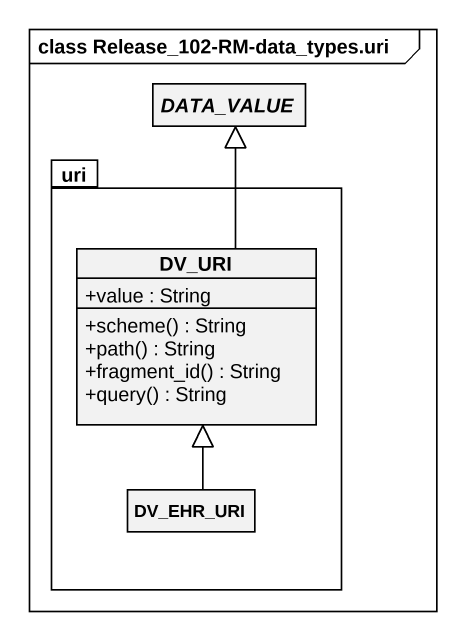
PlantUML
@startuml
mainframe class Release_102-RM-data_types.uri
hide circle
hide empty members
skinparam classAttributeIconSize 0
abstract class DATA_VALUE
package uri {
  class DV_URI {
    +value : String
    +scheme() : String
    +path() : String
    +fragment_id() : String
    +query() : String
  }
  class DV_EHR_URI
}
DV_URI -up-|> DATA_VALUE
DV_EHR_URI -up-|> DV_URI
@enduml
